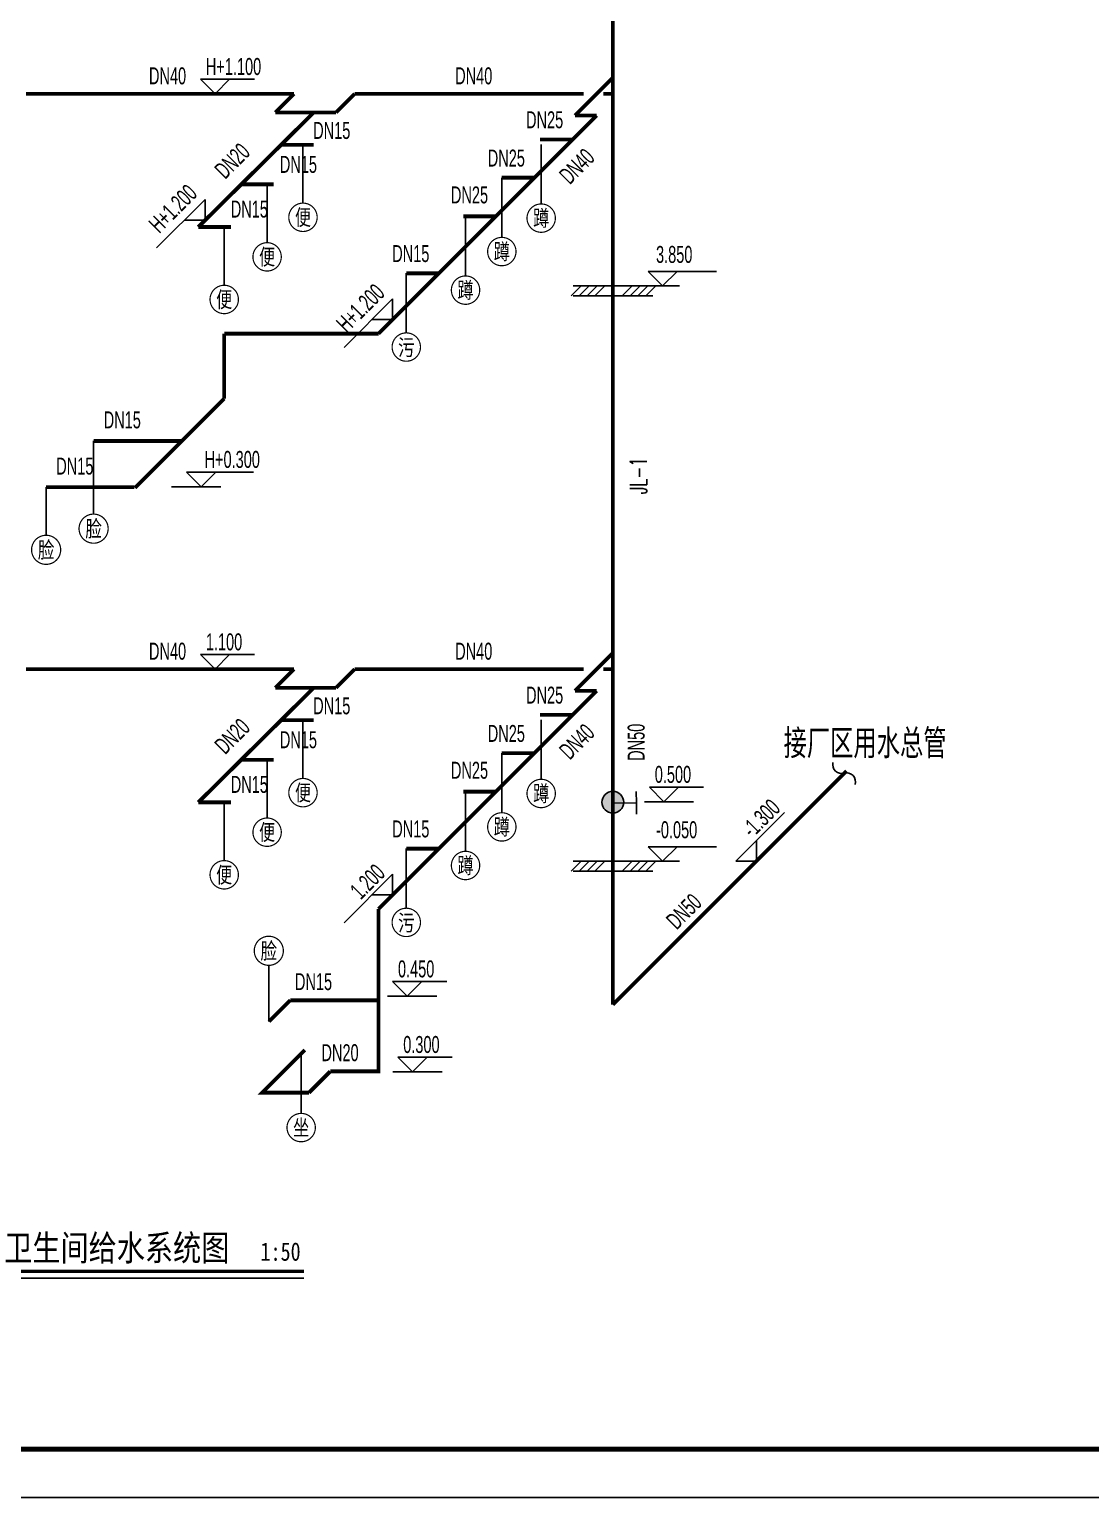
# Model space of a CAD drawing. Extents: x 6128144 to 12201635, y -1670122 to -706096.
# Drawn here: x 6243646 to 6254584, y -753340 to -738203 of the extents above; entities that cross this region are included whole.
import ezdxf
from ezdxf.enums import TextEntityAlignment as Align

# ---------------------------------------------------------------- set-up
doc = ezdxf.new("R2010")
doc.units = 0
doc.header["$LTSCALE"] = 1000
doc.header["$MEASUREMENT"] = 0
doc.layers.get('0').update_dxf_attribs({"linetype": 'CONTINUOUS'})
for name, color, linetype in [('DIM_ELEV', 3, 'CONTINUOUS'), ('DIM_SYMB', 3, 'CONTINUOUS'), ('EQUIP_给水', 7, 'CONTINUOUS'), ('PIPE-给水', 3, 'CONTINUOUS'), ('PUB_TEXT', 7, 'CONTINUOUS'), ('PUB_TITLE', 4, 'CONTINUOUS'), ('TEXT_污水', 7, 'CONTINUOUS'), ('TEXT_给水', 7, 'CONTINUOUS'), ('TWT_DIM', 3, 'CONTINUOUS'), ('TWT_ELEV', 3, 'CONTINUOUS'), ('TWT_IDEN', 3, 'CONTINUOUS'), ('TWT_LEAD', 3, 'CONTINUOUS'), ('尺寸标注', 74, 'CONTINUOUS')]:
    doc.layers.add(name, color=color, linetype=linetype)
doc.layers.add('综合楼冷水', color=151, linetype='CONTINUOUS', lineweight=80)
doc.styles.add('-宋体', font='', dxfattribs={"width": 0.8})
doc.styles.add('_TWT_PIPEDN', font='yb.shx', dxfattribs={"width": 0.8, "height": 3, "bigfont": 'HZTXT.shx'})
doc.styles.add('_TWT_SANITARY', font='', dxfattribs={"width": 0.8, "height": 3.5})
doc.styles.add('TG_LINETYPE', font='SIMPLEX', dxfattribs={"width": 0.8, "height": 3, "bigfont": 'HZTXT'})
doc.styles.add('X02W-L0100$0$_TWT_SERIAL', font='SIMPLEX', dxfattribs={"width": 0.8, "height": 3.5, "bigfont": 'HZTXT'})
doc.styles.get('-宋体').set_extended_font_data('SimSun')
doc.styles.get('_TWT_SANITARY').set_extended_font_data('SimSun')
doc.linetypes.add('TG_J', pattern='A,2,-0.3,["J",TG_LINETYPE,S=0.1,R=0,X=-0.23,Y=-0.15],0', length=2.3)
doc.linetypes.add('TG_W', pattern='A,2,-0.3,["W",TG_LINETYPE,S=0.1,R=0,X=-0.28,Y=-0.15],0', length=2.3)

# ---------------------------------------------------------------- blocks, each defined once
blk = doc.blocks.new('$TwtSys$00000132')
at = {"elevation": 0}
blk.add_lwpolyline([(6.9, -100.6, -0.575183), (0.2, 0, 0.604745), (-10.9, 100.6, 16.924828)], format="xyb", dxfattribs=at)

msp = doc.modelspace()

# ---------------------------------------------------------------- hatches: boundary and pattern name
at = {"layer": '尺寸标注'}
h = msp.add_hatch(color=0, dxfattribs=at)
h.dxf.hatch_style = 1
h.paths.add_polyline_path([(6249772.3, -746170.8, 1), (6249547.9, -746170.7, 1)])

# ---------------------------------------------------------------- linework, layer by layer
at = {"lineweight": 25}
for p, q in [((6249334.4, -740847.9), (6249231.3, -740951)), ((6249249.2, -740847.9), (6250345.6, -740847.9)), ((6249312.3, -740847.9), (6250195.9, -740847.9)), ((6249415.6, -740847.9), (6249312.5, -740951)), ((6249496.9, -740847.9), (6249393.8, -740951)), ((6249578.1, -740847.9), (6249475, -740951)), ((6249858.6, -740847.9), (6249755.5, -740951)), ((6249939.9, -740847.9), (6249836.7, -740951)), ((6250021.1, -740847.9), (6249918, -740951)), ((6250102.4, -740847.9), (6249999.2, -740951)), ((6249249.2, -740951), (6250072.1, -740951)), ((6249334.4, -746779.3), (6249231.3, -746882.4)), ((6249249.2, -746779.3), (6250345.6, -746779.3)), ((6249312.3, -746779.3), (6250195.9, -746779.3)), ((6249415.6, -746779.3), (6249312.5, -746882.4)), ((6249496.9, -746779.3), (6249393.8, -746882.4)), ((6249578.1, -746779.3), (6249475, -746882.4)), ((6249858.6, -746779.3), (6249755.5, -746882.4)), ((6249939.9, -746779.3), (6249836.7, -746882.4)), ((6250021.1, -746779.3), (6249918, -746882.4)), ((6250102.4, -746779.3), (6249999.2, -746882.4)), ((6249249.2, -746882.4), (6250072.1, -746882.4))]:
    msp.add_line(p, q, dxfattribs=at)
at = {"color": 3}
for p, q in [((6250266.5, -740847.9), (6250060.9, -740847.9)), ((6250266.5, -746779.3), (6250060.9, -746779.3))]:
    msp.add_line(p, q, dxfattribs=at)
at = {"layer": 'DIM_ELEV'}
for p, q in [((6245560.2, -738867.4), (6245410.2, -738717.4)), ((6245968, -738717.4), (6245410.2, -738717.4)), ((6245560.2, -738867.4), (6245710.2, -738717.4)), ((6245417.2, -742918), (6245267.2, -742768)), ((6245267.2, -742768), (6245957, -742768)), ((6245417.2, -742918), (6245567.2, -742768)), ((6245560.2, -744798.7), (6245410.2, -744648.7)), ((6245968, -744648.7), (6245410.2, -744648.7)), ((6245560.2, -744798.7), (6245710.2, -744648.7)), ((6250186.9, -746164.7), (6250036.9, -746014.7)), ((6250594.7, -746014.7), (6250036.9, -746014.7)), ((6250186.9, -746164.7), (6250336.9, -746014.7)), ((6247540.1, -748170.2), (6247390.1, -748020.2)), ((6247947.9, -748020.2), (6247390.1, -748020.2)), ((6247540.1, -748170.2), (6247690.1, -748020.2)), ((6247594.4, -748949.5), (6247444.4, -748799.5)), ((6248002.2, -748799.5), (6247444.4, -748799.5)), ((6247594.4, -748949.5), (6247744.4, -748799.5))]:
    msp.add_line(p, q, dxfattribs=at)
at = {"layer": 'DIM_SYMB', "const_width": 35}
msp.add_lwpolyline([(6243303.2, -751007.3), (6246475.1, -751007.3)], dxfattribs=at)
at = {"layer": 'DIM_SYMB'}
msp.add_lwpolyline([(6243303.2, -751077.3), (6246475.1, -751077.3)], dxfattribs=at)
at = {"layer": 'PIPE-给水', "linetype": 'TG_J', "ltscale": 0.4, "const_width": 40}
for points in [[(6249660.1, -748256.9), (6249660.1, -726523)], [(6249268.7, -739091.2), (6249660.1, -738699.8)], [(6243609.8, -738867.4), (6246374.5, -738867.4)], [(6246181.6, -739060.2), (6246374.5, -738867.4)], [(6246805.9, -739060.2), (6246998.7, -738867.4)], [(6246998.7, -738867.4), (6249360.3, -738867.4)], [(6249560.7, -738867.4), (6249660.1, -738867.4)], [(6245387.1, -740240.7), (6246576.4, -739060.2)], [(6246181.6, -739060.2), (6246805.9, -739060.2)], [(6247244.7, -741339.2), (6249492.6, -739091.2)], [(6249268.7, -739091.2), (6249492.6, -739091.2)], [(6246240.4, -739393.7), (6246576.1, -739393.7)], [(6248910.2, -739338.1), (6249245.8, -739338.1)], [(6248515.5, -739732.7), (6248851.1, -739732.7)], [(6245829.6, -739801.5), (6246165.2, -739801.5)], [(6248117.8, -740130.5), (6248453.4, -740130.5)], [(6245387.1, -740240.7), (6245722.7, -740240.7)], [(6247530.9, -740717.3), (6247866.5, -740717.3)], [(6245653.9, -742009.4), (6245653.9, -741339.2)], [(6245653.9, -741339.2), (6247244.7, -741339.2)], [(6244734.2, -742929.1), (6245653.9, -742009.4)], [(6245217.2, -742446.1), (6244308.2, -742446.1)], [(6244728, -742922.8), (6243819, -742922.8)], [(6249268.7, -745022.6), (6249660.1, -744631.2)], [(6243609.8, -744798.7), (6246374.5, -744798.7)], [(6246181.6, -744991.6), (6246374.5, -744798.7)], [(6246805.9, -744991.6), (6246998.7, -744798.7)], [(6246998.7, -744798.7), (6249360.3, -744798.7)], [(6249560.7, -744798.7), (6249660.1, -744798.7)], [(6245387.1, -746172.1), (6246576.4, -744991.6)], [(6246181.6, -744991.6), (6246805.9, -744991.6)], [(6247244.7, -747270.6), (6249492.6, -745022.6)], [(6249268.7, -745022.6), (6249492.6, -745022.6)], [(6246240.4, -745325), (6246576.1, -745325)], [(6248910.2, -745269.4), (6249245.8, -745269.4)], [(6245829.6, -745732.9), (6246165.2, -745732.9)], [(6248515.5, -745664.1), (6248851.1, -745664.1)], [(6249660.1, -748256.9), (6252068.3, -745848.7)], [(6248117.8, -746061.8), (6248453.4, -746061.8)], [(6245387.1, -746172.1), (6245722.7, -746172.1)], [(6247530.9, -746648.7), (6247866.5, -746648.7)], [(6247244.7, -748211.7), (6247244.7, -747270.6)], [(6246115.5, -748431.8), (6246335.6, -748211.7)], [(6246335.6, -748211.7), (6247244.7, -748211.7)], [(6246748.2, -748945.3), (6247244.7, -748945.3), (6247244.7, -748211.7)], [(6246528.1, -749165.5), (6246044.2, -749165.5), (6246484.5, -748725.2)], [(6246528.1, -749165.5), (6246748.2, -748945.3)]]:
    msp.add_lwpolyline(points, dxfattribs=at)
at = {"layer": 'PUB_TITLE', "color": 4}
msp.add_lwpolyline([(6236961.2, -753339.6), (6279011.2, -753339.6), (6279011.2, -723639.6), (6236961.2, -723639.6)], close=True, dxfattribs=at)
at = {"layer": 'PUB_TITLE', "color": 4, "const_width": 50}
msp.add_lwpolyline([(6238211.2, -752839.6), (6278511.2, -752839.6), (6278511.2, -724139.6), (6238211.2, -724139.6)], close=True, dxfattribs=at)
at = {"layer": 'TWT_DIM'}
for p, q in [((6246466.1, -739379.6), (6246466.1, -739994.1)), ((6248921.2, -739388.2), (6248921.2, -740002.7)), ((6246096.5, -739787.4), (6246096.5, -740401.9)), ((6248515.5, -739732.7), (6248515.5, -740347.2)), ((6248141.6, -740130.5), (6248141.6, -740745)), ((6245654.4, -740226.6), (6245654.4, -740841.1)), ((6247530.9, -740717.3), (6247530.9, -741331.8)), ((6244308.2, -742446.1), (6244308.2, -743200.1)), ((6243819, -742922.8), (6243819, -743418.3)), ((6246466.1, -745311), (6246466.1, -745925.4)), ((6248921.2, -745319.6), (6248921.2, -745934.1)), ((6246096.5, -745718.8), (6246096.5, -746333.3)), ((6248515.5, -745664.1), (6248515.5, -746278.6)), ((6248141.6, -746061.8), (6248141.6, -746676.3)), ((6245654.4, -746158), (6245654.4, -746772.5)), ((6247530.9, -746648.7), (6247530.9, -747263.2)), ((6246113.9, -747852), (6246113.9, -748430.2)), ((6246445.8, -748763.8), (6246445.8, -749378.3))]:
    msp.add_line(p, q, dxfattribs=at)
at = {"layer": 'TWT_ELEV'}
for p, q in [((6244956.7, -740456.2), (6245456.8, -739956.1)), ((6245456.8, -740168.2), (6245456.8, -739956.1)), ((6245456.8, -740168.2), (6245244.7, -740168.2)), ((6250172.2, -740847.9), (6250022.2, -740697.9)), ((6250729.4, -740697.9), (6250022.2, -740697.9)), ((6250172.2, -740847.9), (6250322.2, -740697.9)), ((6246889.9, -741481.8), (6247390, -740981.7)), ((6247390, -741193.8), (6247390, -740981.7)), ((6247390, -741193.8), (6247177.9, -741193.8)), ((6250927.1, -746777.8), (6251427.2, -746277.7)), ((6250172.2, -746779.3), (6250022.2, -746629.3)), ((6250729.4, -746629.3), (6250022.2, -746629.3)), ((6250172.2, -746779.3), (6250322.2, -746629.3)), ((6251139.2, -746777.8), (6251139.2, -746565.6)), ((6251139.2, -746777.8), (6250927.1, -746777.8)), ((6246889.9, -747413.2), (6247390, -746913.1)), ((6247390, -747125.2), (6247390, -746913.1)), ((6247390, -747125.2), (6247177.9, -747125.2))]:
    msp.add_line(p, q, dxfattribs=at)
at = {"layer": 'TWT_IDEN'}
for points, const_width in [([(6246612.3, -740140.2, 1), (6246319.9, -740140.2, 1)], 12.2), ([(6249067.4, -740148.8, 1), (6248775.1, -740148.8, 1)], 12.2), ([(6246242.7, -740548.1, 1), (6245950.4, -740548.1, 1)], 12.2), ([(6248661.7, -740493.4, 1), (6248369.4, -740493.4, 1)], 12.2), ([(6248287.8, -740891.1, 1), (6247995.5, -740891.1, 1)], 12.2), ([(6245800.6, -740987.3, 1), (6245508.2, -740987.3, 1)], 12.2), ([(6247677.1, -741477.9, 1), (6247384.8, -741477.9, 1)], 12.2), ([(6244158.2, -743350.1, -1), (6244458.2, -743350.1, -1)], 12.5), ([(6243668.9, -743568.3, -1), (6243968.9, -743568.3, -1)], 12.5), ([(6246612.3, -746071.6, 1), (6246319.9, -746071.6, 1)], 12.2), ([(6249067.4, -746080.2, 1), (6248775.1, -746080.2, 1)], 12.2), ([(6246242.7, -746479.4, 1), (6245950.4, -746479.4, 1)], 12.2), ([(6248661.7, -746424.7, 1), (6248369.4, -746424.7, 1)], 12.2), ([(6248287.8, -746822.5, 1), (6247995.5, -746822.5, 1)], 12.2), ([(6245800.6, -746918.6, 1), (6245508.2, -746918.6, 1)], 12.2), ([(6247677.1, -747409.3, 1), (6247384.8, -747409.3, 1)], 12.2), ([(6246263.8, -747702, 1), (6245963.8, -747702, 1)], 12.5), ([(6246593.7, -749524.5, 1), (6246301.4, -749524.5, 1)], 12.2)]:
    msp.add_lwpolyline(points, format="xyb", close=True, dxfattribs=dict(at, const_width=const_width))
at = {"layer": '尺寸标注', "color": 0}
for p, q in [((6249901.6, -746061.5), (6249902.1, -746177.8)), ((6249676.8, -746178.9), (6249902.1, -746177.8)), ((6249902.1, -746177.8), (6249902.7, -746294.1))]:
    msp.add_line(p, q, dxfattribs=at)
msp.add_circle((6249660.1, -746170.7), 112.2, dxfattribs=at)
at = {"layer": '综合楼冷水', "color": 7, "lineweight": -3}
for p, q in [((6245358.3, -738867.4), (6245865, -738867.4)), ((6245619.2, -742918), (6245112.5, -742918)), ((6245358.3, -744798.7), (6245865, -744798.7)), ((6249985, -746164.7), (6250491.7, -746164.7)), ((6247338.2, -748170.2), (6247844.9, -748170.2)), ((6247392.5, -748949.5), (6247899.2, -748949.5))]:
    msp.add_line(p, q, dxfattribs=at)

# ---------------------------------------------------------------- block references
at = {"layer": 'EQUIP_给水', "xscale": -1.600000000143982, "yscale": 1.600000000093132, "zscale": 1.6, "rotation": 229.8722669978884}
msp.add_blockref('$TwtSys$00000132', (6252044.3, -745871.5, 0), dxfattribs=at)

# ---------------------------------------------------------------- texts
at = {"layer": 'PUB_TEXT', "style": '-宋体', "width": 0.8}
for s, height, p in [('卫生间给水系统图', 265.82, (6243386.7, -750897.4)), ('1:50', 189.87, (6246028.5, -750897.4))]:
    msp.add_text(s, height=height, dxfattribs=at).set_placement(p)
at = {"layer": 'TEXT_污水', "linetype": 'TG_W', "style": '_TWT_PIPEDN', "width": 0.64}
for s, p in [('H+1.100', (6245465.2, -738673.2, 0)), ('DN40', (6244878.8, -738769.5)), ('DN40', (6248034.7, -738769.5)), ('DN25', (6248765.2, -739222.6)), ('DN15', (6246571.2, -739332.6)), ('DN15', (6246227.6, -739682.3)), ('DN25', (6248370.5, -739617.2)), ('DN25', (6247990.9, -739996.8)), ('DN15', (6245721.9, -740142.8)), ('DN15', (6247385.9, -740601.8)), ('3.850', (6250104.9, -740610.4)), ('DN15', (6244412.3, -742316)), ('H+0.300', (6245451.8, -742723.9, 0)), ('DN15', (6243923.1, -742792.7)), ('DN40', (6244878.8, -744700.9)), ('1.100', (6245465.2, -744604.6, 0)), ('DN40', (6248034.7, -744700.9)), ('DN25', (6248765.2, -745154)), ('DN15', (6246571.2, -745264)), ('DN15', (6246227.6, -745613.7)), ('DN25', (6248370.5, -745548.6)), ('DN25', (6247990.9, -745928.2)), ('DN15', (6245721.9, -746074.2)), ('0.500', (6250091.9, -745970.6, 0)), ('DN15', (6247385.9, -746533.2)), ('-0.050', (6250104.9, -746541.8)), ('0.450', (6247445.1, -747976.1, 0)), ('DN15', (6246383.3, -748107.7)), ('0.300', (6247499.4, -748755.4, 0)), ('DN20', (6246656.7, -748840))]:
    msp.add_text(s, height=175, dxfattribs=at).set_placement(p)
for s, rotation, p in [('DN20', 45, (6245663.4, -739755.2)), ('DN40', 45, (6249214.8, -739810.8)), ('H+1.200', 45, (6244985.3, -740313.6)), ('H+1.200', 45, (6246918.5, -741339.2)), ('DN20', 45, (6245663.4, -745686.6)), ('DN40', 45, (6249214.8, -745742.2)), ('DN50', 90, (6249987.4, -745743.9)), ('-1.300', 45, (6251098, -746546.8)), ('1.200', 45, (6247060.8, -747182.2)), ('DN50', 45, (6250319, -747492.8))]:
    msp.add_text(s, height=175, rotation=rotation, dxfattribs=at).set_placement(p)
at = {"layer": 'TEXT_给水', "linetype": 'Continuous', "style": '_TWT_PIPEDN', "width": 0.8}
msp.add_text('接厂区用水总管', height=300, dxfattribs=at).set_placement((6251419.1, -745717))
at = {"layer": 'TWT_IDEN', "color": 7, "style": '_TWT_SANITARY', "width": 0.703125}
for s, height, p, p2 in [('便', 165.4, (6246383.4, -740222.9), (6246548.8, -740222.9)), ('蹲', 165.4, (6248838.6, -740231.5), (6249003.9, -740231.5)), ('便', 165.4, (6246013.9, -740630.7), (6246179.2, -740630.7)), ('蹲', 165.4, (6248432.8, -740576), (6248598.2, -740576)), ('蹲', 165.4, (6248059, -740973.8), (6248224.3, -740973.8)), ('便', 165.4, (6245571.7, -741069.9), (6245737.1, -741069.9)), ('污', 169.7, (6247446.1, -741566.6), (6247615.8, -741566.6)), ('脸', 169.7, (6244223.3, -743434.9), (6244393, -743434.9)), ('脸', 169.7, (6243734.1, -743653.2), (6243903.8, -743653.2)), ('便', 165.4, (6246383.4, -746154.3), (6246548.8, -746154.3)), ('蹲', 165.4, (6248838.6, -746162.9), (6249003.9, -746162.9)), ('便', 165.4, (6246013.9, -746562.1), (6246179.2, -746562.1)), ('蹲', 165.4, (6248432.8, -746507.4), (6248598.2, -746507.4)), ('便', 165.4, (6245571.7, -747001.3), (6245737.1, -747001.3)), ('蹲', 165.4, (6248059, -746905.2), (6248224.3, -746905.2)), ('污', 169.7, (6247446.1, -747498), (6247615.8, -747498)), ('脸', 169.7, (6246029, -747786.9), (6246198.7, -747786.9)), ('坐', 165.4, (6246364.8, -749607.2), (6246530.2, -749607.2))]:
    msp.add_text(s, height=height, dxfattribs=at).set_placement(p, p2, align=Align.FIT)
at = {"layer": 'TWT_LEAD', "color": 7, "style": 'X02W-L0100$0$_TWT_SERIAL', "width": 0.64}
msp.add_text('JL-1', height=175, rotation=90, dxfattribs=at).set_placement((6250010.8, -742995))

doc.saveas('drawing.dxf')
